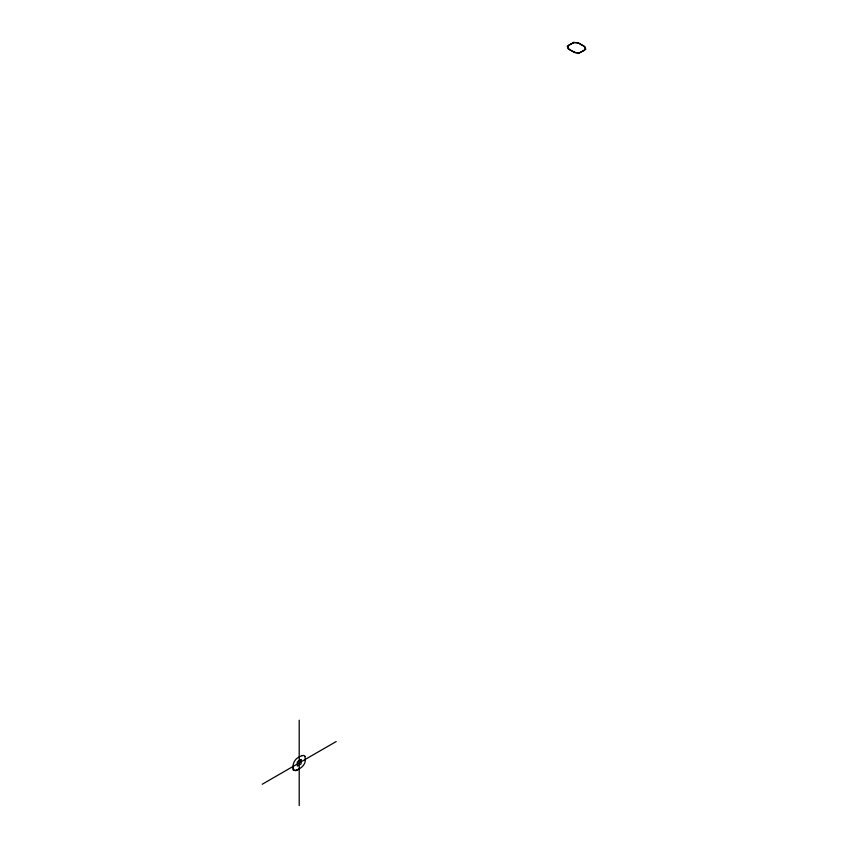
<?xml version="1.0" encoding="UTF-8"?>
<svg xmlns="http://www.w3.org/2000/svg" width="848" height="848" viewBox="0 0 848 848"><rect width="100%" height="100%" fill="white"/><g stroke="black" fill="none" stroke-linecap="round" stroke-linejoin="round"><path stroke-width="1.27" d="M304.898 756.511L305.174 758.059A23.097 13.335 -60 0 1 305.195 758.981C306.181 764.917 300.446 768.585 295.825 770.705L293.217 770.122C292.019 764.599 294.394 758.737 299.832 756.692A21.158 12.211 -60 0 1 301.485 755.833L302.079 755.621M570.534 44.276C566.379 45.347 567.853 49.672 571.245 50.541M262.223 784.252L336.179 741.555M298.994 768.882L298.57 769.115A21.158 12.211 -60 0 1 296.917 769.973L296.334 770.185M570.736 44.16L570.948 44.043A23.097 13.335 0 0 1 571.764 43.598L573.513 42.898M579.534 52.576L581.283 51.876A23.097 13.335 0 0 0 582.11 51.431C586.392 50.456 585.618 45.919 581.802 44.933M574.531 52.205L573.842 51.929A21.158 12.211 0 0 1 572.103 51.028L571.669 50.785M581.378 44.69L580.954 44.446A21.158 12.211 0 0 0 579.226 43.545L578.516 43.269A5.459 3.148 0 0 0 573.471 42.803M293.503 769.295L293.238 767.747A23.097 13.335 -60 0 1 293.217 766.825L293.217 766.359M299.206 720.206L299.206 805.6M302.068 755.738A5.459 3.148 -60 0 1 305.004 756.384M296.344 770.069A5.459 3.148 -60 0 1 293.397 769.422M579.587 52.671A5.459 3.148 0 0 1 574.615 52.141M573.789 42.4L567.28 46.163L568.075 48.707L574.838 52.618L579.258 53.074L585.777 49.322L584.982 46.767L578.209 42.856L573.789 42.4M301.051 759.702L297.351 761.833L297.351 766.104L301.051 763.974L301.051 759.702"/></g></svg>
